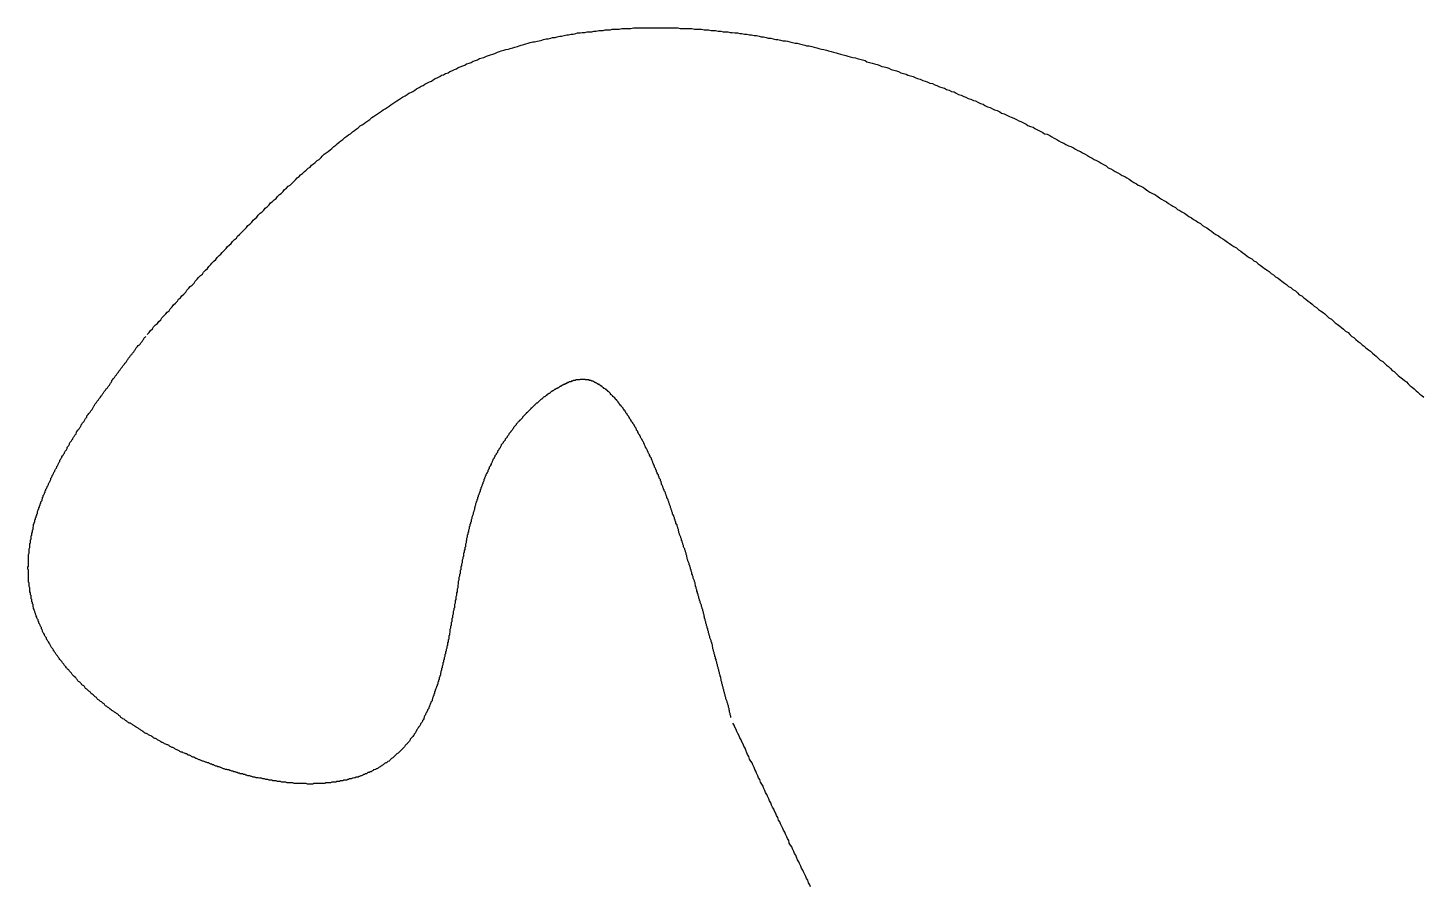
# Model space of a CAD drawing. Header units: millimetres. Extents: x 35 to 605, y 64 to 964.
# Drawn here: x 302.35 to 324.08, y 482.42 to 495.8 of the extents above; entities that cross this region are included whole.
import ezdxf

# ---------------------------------------------------------------- set-up
doc = ezdxf.new("R2010")
doc.units = ezdxf.units.MM

msp = doc.modelspace()

# ---------------------------------------------------------------- linework, layer by layer
for points in [[(304.207, 491.018, 0), (304.237, 491.048, 0), (304.257, 491.078, 0), (304.287, 491.108, 0), (304.307, 491.138, 0), (304.337, 491.168, 0), (304.367, 491.188, 0), (304.387, 491.218, 0), (304.417, 491.248, 0), (304.437, 491.278, 0), (304.467, 491.308, 0), (304.497, 491.338, 0), (304.517, 491.368, 0), (304.547, 491.388, 0), (304.567, 491.418, 0), (304.597, 491.448, 0), (304.617, 491.478, 0), (304.647, 491.508, 0), (304.677, 491.538, 0), (304.697, 491.568, 0), (304.727, 491.588, 0), (304.747, 491.618, 0), (304.777, 491.648, 0), (304.807, 491.678, 0), (304.827, 491.708, 0), (304.857, 491.738, 0), (304.877, 491.768, 0), (304.907, 491.788, 0), (304.937, 491.818, 0), (304.957, 491.848, 0), (304.987, 491.878, 0), (305.007, 491.908, 0), (305.037, 491.938, 0), (305.067, 491.958, 0), (305.087, 491.988, 0), (305.117, 492.018, 0), (305.147, 492.048, 0), (305.167, 492.078, 0), (305.197, 492.108, 0), (305.217, 492.128, 0), (305.247, 492.158, 0), (305.277, 492.188, 0), (305.297, 492.218, 0), (305.327, 492.248, 0), (305.357, 492.268, 0), (305.377, 492.298, 0), (305.407, 492.328, 0), (305.437, 492.358, 0), (305.457, 492.388, 0), (305.487, 492.408, 0), (305.517, 492.438, 0), (305.537, 492.468, 0), (305.567, 492.498, 0), (305.597, 492.518, 0), (305.617, 492.548, 0), (305.647, 492.578, 0), (305.677, 492.608, 0), (305.697, 492.628, 0), (305.727, 492.658, 0), (305.757, 492.688, 0), (305.777, 492.718, 0), (305.807, 492.738, 0), (305.837, 492.768, 0), (305.857, 492.798, 0), (305.887, 492.818, 0), (305.917, 492.848, 0), (305.937, 492.878, 0), (305.967, 492.908, 0), (305.997, 492.928, 0), (306.027, 492.958, 0), (306.047, 492.988, 0), (306.077, 493.008, 0), (306.107, 493.038, 0), (306.127, 493.068, 0), (306.157, 493.088, 0), (306.187, 493.118, 0), (306.217, 493.138, 0), (306.237, 493.168, 0), (306.267, 493.198, 0), (306.297, 493.218, 0), (306.327, 493.248, 0), (306.347, 493.278, 0), (306.377, 493.298, 0), (306.407, 493.328, 0), (306.437, 493.348, 0), (306.467, 493.378, 0), (306.487, 493.398, 0), (306.517, 493.428, 0), (306.547, 493.458, 0), (306.577, 493.478, 0), (306.597, 493.508, 0), (306.627, 493.528, 0), (306.657, 493.558, 0), (306.687, 493.578, 0), (306.717, 493.608, 0), (306.747, 493.628, 0), (306.767, 493.658, 0), (306.797, 493.678, 0), (306.827, 493.698, 0), (306.857, 493.728, 0), (306.887, 493.748, 0), (306.917, 493.778, 0), (306.937, 493.798, 0), (306.967, 493.828, 0), (306.997, 493.848, 0), (307.027, 493.868, 0), (307.057, 493.898, 0), (307.087, 493.918, 0), (307.117, 493.948, 0), (307.147, 493.968, 0), (307.167, 493.988, 0), (307.197, 494.018, 0), (307.227, 494.038, 0), (307.257, 494.058, 0), (307.287, 494.088, 0), (307.317, 494.108, 0), (307.347, 494.128, 0), (307.377, 494.148, 0), (307.407, 494.178, 0), (307.437, 494.198, 0), (307.467, 494.218, 0), (307.497, 494.238, 0), (307.527, 494.268, 0), (307.557, 494.288, 0), (307.587, 494.308, 0), (307.617, 494.328, 0), (307.647, 494.348, 0), (307.677, 494.368, 0), (307.707, 494.398, 0), (307.737, 494.418, 0), (307.767, 494.438, 0), (307.797, 494.458, 0), (307.827, 494.478, 0), (307.857, 494.498, 0), (307.887, 494.518, 0), (307.917, 494.538, 0), (307.947, 494.558, 0), (307.977, 494.578, 0), (308.007, 494.598, 0), (308.037, 494.618, 0), (308.067, 494.638, 0), (308.097, 494.658, 0), (308.127, 494.678, 0), (308.157, 494.698, 0), (308.187, 494.718, 0), (308.227, 494.738, 0), (308.257, 494.758, 0), (308.287, 494.778, 0), (308.317, 494.788, 0), (308.347, 494.808, 0), (308.377, 494.828, 0), (308.407, 494.848, 0), (308.447, 494.868, 0), (308.477, 494.888, 0), (308.507, 494.898, 0), (308.537, 494.918, 0), (308.567, 494.938, 0), (308.607, 494.958, 0), (308.637, 494.968, 0), (308.667, 494.988, 0), (308.697, 495.008, 0), (308.727, 495.018, 0), (308.767, 495.038, 0), (308.797, 495.058, 0), (308.827, 495.068, 0), (308.857, 495.088, 0), (308.897, 495.098, 0), (308.927, 495.118, 0), (308.957, 495.128, 0), (308.997, 495.148, 0), (309.027, 495.158, 0), (309.057, 495.178, 0), (309.087, 495.188, 0), (309.127, 495.208, 0), (309.157, 495.218, 0), (309.187, 495.238, 0), (309.227, 495.248, 0), (309.257, 495.258, 0), (309.287, 495.278, 0), (309.327, 495.288, 0), (309.357, 495.298, 0), (309.387, 495.318, 0), (309.427, 495.328, 0), (309.457, 495.338, 0), (309.497, 495.358, 0), (309.527, 495.368, 0), (309.557, 495.378, 0), (309.597, 495.388, 0), (309.627, 495.398, 0), (309.667, 495.418, 0), (309.697, 495.428, 0), (309.727, 495.438, 0), (309.767, 495.448, 0), (309.797, 495.458, 0), (309.837, 495.468, 0), (309.867, 495.478, 0), (309.907, 495.488, 0), (309.937, 495.498, 0), (309.977, 495.508, 0), (310.007, 495.518, 0), (310.037, 495.528, 0), (310.077, 495.538, 0), (310.107, 495.548, 0), (310.147, 495.558, 0), (310.177, 495.568, 0), (310.217, 495.578, 0), (310.247, 495.578, 0), (310.287, 495.588, 0), (310.317, 495.598, 0), (310.357, 495.608, 0), (310.387, 495.618, 0), (310.427, 495.628, 0), (310.457, 495.628, 0), (310.497, 495.638, 0), (310.527, 495.648, 0), (310.567, 495.648, 0), (310.597, 495.658, 0), (310.637, 495.668, 0), (310.667, 495.668, 0), (310.707, 495.678, 0), (310.747, 495.688, 0), (310.777, 495.688, 0), (310.817, 495.698, 0), (310.847, 495.698, 0), (310.887, 495.708, 0), (310.917, 495.718, 0), (310.957, 495.718, 0), (310.987, 495.728, 0), (311.027, 495.728, 0), (311.067, 495.738, 0), (311.097, 495.738, 0), (311.137, 495.738, 0), (311.167, 495.748, 0), (311.207, 495.748, 0), (311.247, 495.758, 0), (311.277, 495.758, 0), (311.317, 495.758, 0), (311.347, 495.768, 0), (311.387, 495.768, 0), (311.427, 495.768, 0), (311.457, 495.778, 0), (311.497, 495.778, 0), (311.527, 495.778, 0), (311.567, 495.778, 0), (311.607, 495.788, 0), (311.637, 495.788, 0), (311.677, 495.788, 0), (311.717, 495.788, 0), (311.747, 495.788, 0), (311.787, 495.798, 0), (311.817, 495.798, 0), (311.857, 495.798, 0), (311.897, 495.798, 0), (311.927, 495.798, 0), (311.967, 495.798, 0), (312.007, 495.798, 0), (312.037, 495.798, 0), (312.077, 495.798, 0), (312.117, 495.798, 0), (312.147, 495.798, 0), (312.187, 495.798, 0), (312.227, 495.798, 0), (312.257, 495.798, 0), (312.297, 495.798, 0), (312.337, 495.798, 0), (312.367, 495.798, 0), (312.407, 495.798, 0), (312.447, 495.798, 0), (312.477, 495.798, 0), (312.517, 495.788, 0), (312.557, 495.788, 0), (312.587, 495.788, 0), (312.627, 495.788, 0), (312.667, 495.788, 0), (312.697, 495.788, 0), (312.737, 495.778, 0), (312.777, 495.778, 0), (312.817, 495.778, 0), (312.847, 495.778, 0), (312.887, 495.768, 0), (312.927, 495.768, 0), (312.957, 495.768, 0), (312.997, 495.758, 0), (313.037, 495.758, 0), (313.067, 495.758, 0), (313.107, 495.748, 0), (313.147, 495.748, 0), (313.187, 495.738, 0), (313.217, 495.738, 0), (313.257, 495.738, 0), (313.297, 495.728, 0), (313.327, 495.728, 0), (313.367, 495.718, 0), (313.407, 495.718, 0), (313.447, 495.708, 0), (313.477, 495.708, 0), (313.517, 495.698, 0), (313.557, 495.698, 0), (313.597, 495.688, 0), (313.627, 495.688, 0), (313.667, 495.678, 0), (313.707, 495.678, 0), (313.747, 495.668, 0), (313.777, 495.658, 0), (313.817, 495.658, 0), (313.857, 495.648, 0), (313.887, 495.638, 0), (313.927, 495.638, 0), (313.967, 495.628, 0), (314.007, 495.618, 0), (314.037, 495.618, 0), (314.077, 495.608, 0), (314.117, 495.598, 0), (314.157, 495.598, 0), (314.187, 495.588, 0), (314.227, 495.578, 0), (314.267, 495.568, 0), (314.307, 495.558, 0), (314.337, 495.558, 0), (314.377, 495.548, 0), (314.417, 495.538, 0), (314.457, 495.528, 0), (314.487, 495.518, 0), (314.527, 495.518, 0), (314.567, 495.508, 0), (314.607, 495.498, 0), (314.647, 495.488, 0), (314.677, 495.478, 0), (314.717, 495.468, 0), (314.757, 495.458, 0), (314.797, 495.448, 0), (314.827, 495.438, 0), (314.867, 495.428, 0), (314.907, 495.418, 0), (314.947, 495.408, 0), (314.977, 495.398, 0), (315.017, 495.388, 0), (315.057, 495.378, 0), (315.097, 495.368, 0), (315.127, 495.358, 0), (315.167, 495.348, 0), (315.207, 495.338, 0), (315.247, 495.328, 0), (315.277, 495.318, 0), (315.317, 495.308, 0), (315.357, 495.298, 0), (315.397, 495.288, 0), (315.427, 495.268, 0), (315.467, 495.258, 0), (315.507, 495.248, 0), (315.547, 495.238, 0), (315.587, 495.228, 0), (315.617, 495.218, 0), (315.657, 495.198, 0), (315.697, 495.188, 0), (315.737, 495.178, 0), (315.767, 495.168, 0), (315.807, 495.148, 0), (315.847, 495.138, 0), (315.887, 495.128, 0), (315.917, 495.118, 0), (315.957, 495.098, 0), (315.997, 495.088, 0), (316.037, 495.078, 0), (316.067, 495.058, 0), (316.107, 495.048, 0), (316.147, 495.038, 0), (316.187, 495.018, 0), (316.217, 495.008, 0), (316.257, 494.998, 0), (316.297, 494.978, 0), (316.337, 494.968, 0), (316.367, 494.958, 0), (316.407, 494.938, 0), (316.447, 494.928, 0), (316.487, 494.908, 0), (316.517, 494.898, 0), (316.557, 494.878, 0), (316.597, 494.868, 0), (316.637, 494.858, 0), (316.667, 494.838, 0), (316.707, 494.828, 0), (316.747, 494.808, 0), (316.787, 494.798, 0), (316.817, 494.778, 0), (316.857, 494.758, 0), (316.897, 494.748, 0), (316.937, 494.728, 0), (316.967, 494.718, 0), (317.007, 494.698, 0), (317.047, 494.688, 0), (317.087, 494.668, 0), (317.117, 494.658, 0), (317.157, 494.638, 0), (317.197, 494.618, 0), (317.237, 494.608, 0), (317.267, 494.588, 0), (317.307, 494.568, 0), (317.347, 494.558, 0), (317.387, 494.538, 0), (317.417, 494.518, 0), (317.457, 494.508, 0), (317.497, 494.488, 0), (317.527, 494.468, 0), (317.567, 494.458, 0), (317.607, 494.438, 0), (317.647, 494.418, 0), (317.677, 494.408, 0), (317.717, 494.388, 0), (317.757, 494.368, 0), (317.797, 494.348, 0), (317.827, 494.338, 0), (317.867, 494.318, 0), (317.907, 494.298, 0), (317.937, 494.278, 0), (317.977, 494.258, 0), (318.017, 494.248, 0), (318.047, 494.228, 0), (318.087, 494.208, 0), (318.127, 494.188, 0), (318.167, 494.168, 0), (318.197, 494.148, 0), (318.237, 494.138, 0), (318.277, 494.118, 0), (318.307, 494.098, 0), (318.347, 494.078, 0), (318.387, 494.058, 0), (318.417, 494.038, 0), (318.457, 494.018, 0), (318.497, 493.998, 0), (318.527, 493.978, 0), (318.567, 493.958, 0), (318.607, 493.948, 0), (318.647, 493.928, 0), (318.677, 493.908, 0), (318.717, 493.888, 0), (318.757, 493.868, 0), (318.787, 493.848, 0), (318.827, 493.828, 0), (318.867, 493.808, 0), (318.897, 493.788, 0), (318.937, 493.768, 0), (318.967, 493.748, 0), (319.007, 493.728, 0), (319.047, 493.708, 0), (319.077, 493.688, 0), (319.117, 493.668, 0), (319.157, 493.648, 0), (319.187, 493.618, 0), (319.227, 493.598, 0), (319.267, 493.578, 0), (319.297, 493.558, 0), (319.337, 493.538, 0), (319.377, 493.518, 0), (319.407, 493.498, 0), (319.447, 493.478, 0), (319.477, 493.458, 0), (319.517, 493.438, 0), (319.557, 493.408, 0), (319.587, 493.388, 0), (319.627, 493.368, 0), (319.657, 493.348, 0), (319.697, 493.328, 0), (319.737, 493.308, 0), (319.767, 493.288, 0), (319.807, 493.258, 0), (319.837, 493.238, 0), (319.877, 493.218, 0), (319.917, 493.198, 0), (319.947, 493.178, 0), (319.987, 493.148, 0), (320.017, 493.128, 0), (320.057, 493.108, 0), (320.097, 493.088, 0), (320.127, 493.058, 0), (320.167, 493.038, 0), (320.197, 493.018, 0), (320.237, 492.998, 0), (320.267, 492.968, 0), (320.307, 492.948, 0), (320.337, 492.928, 0), (320.377, 492.908, 0), (320.417, 492.878, 0), (320.447, 492.858, 0), (320.487, 492.838, 0), (320.517, 492.808, 0), (320.557, 492.788, 0), (320.587, 492.768, 0), (320.627, 492.748, 0), (320.657, 492.718, 0), (320.697, 492.698, 0), (320.727, 492.678, 0), (320.767, 492.648, 0), (320.797, 492.628, 0), (320.837, 492.598, 0), (320.867, 492.578, 0), (320.907, 492.558, 0), (320.937, 492.528, 0), (320.977, 492.508, 0), (321.007, 492.488, 0), (321.047, 492.458, 0), (321.077, 492.438, 0), (321.117, 492.408, 0), (321.147, 492.388, 0), (321.187, 492.368, 0), (321.217, 492.338, 0), (321.257, 492.318, 0), (321.287, 492.288, 0), (321.317, 492.268, 0), (321.357, 492.238, 0), (321.387, 492.218, 0), (321.427, 492.198, 0), (321.457, 492.168, 0), (321.497, 492.148, 0), (321.527, 492.118, 0), (321.557, 492.098, 0), (321.597, 492.068, 0), (321.627, 492.048, 0), (321.667, 492.018, 0), (321.697, 491.998, 0), (321.727, 491.968, 0), (321.767, 491.948, 0), (321.797, 491.918, 0), (321.837, 491.898, 0), (321.867, 491.868, 0), (321.897, 491.848, 0), (321.937, 491.818, 0), (321.967, 491.798, 0), (321.997, 491.768, 0), (322.037, 491.748, 0), (322.067, 491.718, 0), (322.107, 491.698, 0), (322.137, 491.668, 0), (322.167, 491.638, 0), (322.207, 491.618, 0), (322.237, 491.588, 0), (322.267, 491.568, 0), (322.307, 491.538, 0), (322.337, 491.518, 0), (322.367, 491.488, 0), (322.397, 491.458, 0), (322.437, 491.438, 0), (322.467, 491.408, 0), (322.497, 491.388, 0), (322.537, 491.358, 0), (322.567, 491.338, 0), (322.597, 491.308, 0), (322.627, 491.278, 0), (322.667, 491.258, 0), (322.697, 491.228, 0), (322.727, 491.198, 0), (322.757, 491.178, 0), (322.797, 491.148, 0), (322.827, 491.128, 0), (322.857, 491.098, 0), (322.887, 491.068, 0), (322.927, 491.048, 0), (322.957, 491.018, 0), (322.987, 490.988, 0), (323.017, 490.968, 0), (323.047, 490.938, 0), (323.087, 490.908, 0), (323.117, 490.888, 0), (323.147, 490.858, 0), (323.177, 490.838, 0), (323.207, 490.808, 0), (323.247, 490.778, 0), (323.277, 490.758, 0), (323.307, 490.728, 0), (323.337, 490.698, 0), (323.367, 490.678, 0), (323.397, 490.648, 0), (323.427, 490.618, 0), (323.467, 490.598, 0), (323.497, 490.568, 0), (323.527, 490.538, 0), (323.557, 490.518, 0), (323.587, 490.488, 0), (323.617, 490.458, 0), (323.647, 490.438, 0), (323.677, 490.408, 0), (323.707, 490.378, 0), (323.737, 490.358, 0), (323.777, 490.328, 0), (323.807, 490.298, 0), (323.837, 490.278, 0), (323.867, 490.248, 0), (323.897, 490.218, 0), (323.927, 490.198, 0), (323.957, 490.168, 0), (323.987, 490.138, 0), (324.017, 490.118, 0), (324.047, 490.088, 0), (324.077, 490.068, 0), (324.107, 490.038, 0)], [(313.307, 485.048, 0), (313.307, 485.068, 0), (313.297, 485.088, 0), (313.297, 485.108, 0), (313.287, 485.128, 0), (313.287, 485.148, 0), (313.277, 485.168, 0), (313.277, 485.188, 0), (313.267, 485.208, 0), (313.267, 485.228, 0), (313.257, 485.248, 0), (313.257, 485.258, 0), (313.247, 485.278, 0), (313.247, 485.298, 0), (313.237, 485.318, 0), (313.227, 485.338, 0), (313.227, 485.358, 0), (313.217, 485.378, 0), (313.217, 485.398, 0), (313.207, 485.418, 0), (313.207, 485.438, 0), (313.197, 485.458, 0), (313.197, 485.478, 0), (313.187, 485.498, 0), (313.187, 485.518, 0), (313.177, 485.538, 0), (313.177, 485.558, 0), (313.167, 485.578, 0), (313.167, 485.598, 0), (313.157, 485.618, 0), (313.157, 485.638, 0), (313.147, 485.658, 0), (313.147, 485.678, 0), (313.137, 485.688, 0), (313.137, 485.708, 0), (313.127, 485.728, 0), (313.127, 485.748, 0), (313.117, 485.768, 0), (313.117, 485.788, 0), (313.107, 485.808, 0), (313.107, 485.828, 0), (313.097, 485.848, 0), (313.097, 485.868, 0), (313.087, 485.888, 0), (313.087, 485.908, 0), (313.077, 485.928, 0), (313.077, 485.948, 0), (313.067, 485.968, 0), (313.067, 485.988, 0), (313.057, 485.998, 0), (313.057, 486.018, 0), (313.047, 486.038, 0), (313.047, 486.058, 0), (313.037, 486.078, 0), (313.037, 486.098, 0), (313.027, 486.118, 0), (313.027, 486.138, 0), (313.017, 486.158, 0), (313.017, 486.178, 0), (313.007, 486.198, 0), (313.007, 486.218, 0), (312.997, 486.228, 0), (312.997, 486.248, 0), (312.987, 486.268, 0), (312.977, 486.288, 0), (312.977, 486.308, 0), (312.967, 486.328, 0), (312.967, 486.348, 0), (312.957, 486.368, 0), (312.957, 486.388, 0), (312.947, 486.408, 0), (312.947, 486.428, 0), (312.937, 486.438, 0), (312.937, 486.458, 0), (312.927, 486.478, 0), (312.927, 486.498, 0), (312.917, 486.518, 0), (312.917, 486.538, 0), (312.907, 486.558, 0), (312.907, 486.578, 0), (312.897, 486.588, 0), (312.897, 486.608, 0), (312.887, 486.628, 0), (312.887, 486.648, 0), (312.877, 486.668, 0), (312.877, 486.688, 0), (312.867, 486.708, 0), (312.867, 486.728, 0), (312.857, 486.738, 0), (312.857, 486.758, 0), (312.847, 486.778, 0), (312.847, 486.798, 0), (312.837, 486.818, 0), (312.827, 486.838, 0), (312.827, 486.858, 0), (312.817, 486.868, 0), (312.817, 486.888, 0), (312.807, 486.908, 0), (312.807, 486.928, 0), (312.797, 486.948, 0), (312.797, 486.968, 0), (312.787, 486.978, 0), (312.787, 486.998, 0), (312.777, 487.018, 0), (312.777, 487.038, 0), (312.767, 487.058, 0), (312.767, 487.078, 0), (312.757, 487.088, 0), (312.757, 487.108, 0), (312.747, 487.128, 0), (312.747, 487.148, 0), (312.737, 487.168, 0), (312.737, 487.178, 0), (312.727, 487.198, 0), (312.717, 487.218, 0), (312.717, 487.238, 0), (312.707, 487.258, 0), (312.707, 487.268, 0), (312.697, 487.288, 0), (312.697, 487.308, 0), (312.687, 487.328, 0), (312.687, 487.348, 0), (312.677, 487.358, 0), (312.677, 487.378, 0), (312.667, 487.398, 0), (312.667, 487.418, 0), (312.657, 487.428, 0), (312.657, 487.448, 0), (312.647, 487.468, 0), (312.637, 487.488, 0), (312.637, 487.498, 0), (312.627, 487.518, 0), (312.627, 487.538, 0), (312.617, 487.558, 0), (312.617, 487.568, 0), (312.607, 487.588, 0), (312.607, 487.608, 0), (312.597, 487.628, 0), (312.597, 487.638, 0), (312.587, 487.658, 0), (312.587, 487.678, 0), (312.577, 487.688, 0), (312.567, 487.708, 0), (312.567, 487.728, 0), (312.557, 487.748, 0), (312.557, 487.758, 0), (312.547, 487.778, 0), (312.547, 487.798, 0), (312.537, 487.808, 0), (312.537, 487.828, 0), (312.527, 487.848, 0), (312.527, 487.858, 0), (312.517, 487.878, 0), (312.507, 487.898, 0), (312.507, 487.908, 0), (312.497, 487.928, 0), (312.497, 487.948, 0), (312.487, 487.958, 0), (312.487, 487.978, 0), (312.477, 487.998, 0), (312.477, 488.008, 0), (312.467, 488.028, 0), (312.467, 488.048, 0), (312.457, 488.058, 0), (312.447, 488.078, 0), (312.447, 488.098, 0), (312.437, 488.108, 0), (312.437, 488.128, 0), (312.427, 488.138, 0), (312.427, 488.158, 0), (312.417, 488.178, 0), (312.417, 488.188, 0), (312.407, 488.208, 0), (312.397, 488.218, 0), (312.397, 488.238, 0), (312.387, 488.258, 0), (312.387, 488.268, 0), (312.377, 488.288, 0), (312.377, 488.298, 0), (312.367, 488.318, 0), (312.367, 488.338, 0), (312.357, 488.348, 0), (312.347, 488.368, 0), (312.347, 488.378, 0), (312.337, 488.398, 0), (312.337, 488.408, 0), (312.327, 488.428, 0), (312.327, 488.438, 0), (312.317, 488.458, 0), (312.307, 488.468, 0), (312.307, 488.488, 0), (312.297, 488.508, 0), (312.297, 488.518, 0), (312.287, 488.538, 0), (312.287, 488.548, 0), (312.277, 488.568, 0), (312.267, 488.578, 0), (312.267, 488.598, 0), (312.257, 488.608, 0), (312.257, 488.618, 0), (312.247, 488.638, 0), (312.247, 488.648, 0), (312.237, 488.668, 0), (312.227, 488.678, 0), (312.227, 488.698, 0), (312.217, 488.708, 0), (312.217, 488.728, 0), (312.207, 488.738, 0), (312.207, 488.758, 0), (312.197, 488.768, 0), (312.187, 488.778, 0), (312.187, 488.798, 0), (312.177, 488.808, 0), (312.177, 488.828, 0), (312.167, 488.838, 0), (312.157, 488.858, 0), (312.157, 488.868, 0), (312.147, 488.878, 0), (312.147, 488.898, 0), (312.137, 488.908, 0), (312.137, 488.918, 0), (312.127, 488.938, 0), (312.117, 488.948, 0), (312.117, 488.968, 0), (312.107, 488.978, 0), (312.107, 488.988, 0), (312.097, 489.008, 0), (312.087, 489.018, 0), (312.087, 489.028, 0), (312.077, 489.048, 0), (312.077, 489.058, 0), (312.067, 489.068, 0), (312.067, 489.088, 0), (312.057, 489.098, 0), (312.047, 489.108, 0), (312.047, 489.118, 0), (312.037, 489.138, 0), (312.037, 489.148, 0), (312.027, 489.158, 0), (312.017, 489.178, 0), (312.017, 489.188, 0), (312.007, 489.198, 0), (312.007, 489.208, 0), (311.997, 489.228, 0), (311.987, 489.238, 0), (311.987, 489.248, 0), (311.977, 489.258, 0), (311.977, 489.268, 0), (311.967, 489.288, 0), (311.957, 489.298, 0), (311.957, 489.308, 0), (311.947, 489.318, 0), (311.947, 489.328, 0), (311.937, 489.348, 0), (311.927, 489.358, 0), (311.927, 489.368, 0), (311.917, 489.378, 0), (311.917, 489.388, 0), (311.907, 489.398, 0), (311.897, 489.418, 0), (311.897, 489.428, 0), (311.887, 489.438, 0), (311.887, 489.448, 0), (311.877, 489.458, 0), (311.867, 489.468, 0), (311.867, 489.478, 0), (311.857, 489.488, 0), (311.857, 489.508, 0), (311.847, 489.518, 0), (311.837, 489.528, 0), (311.837, 489.538, 0), (311.827, 489.548, 0), (311.827, 489.558, 0), (311.817, 489.568, 0), (311.807, 489.578, 0), (311.807, 489.588, 0), (311.797, 489.598, 0), (311.797, 489.608, 0), (311.787, 489.618, 0), (311.777, 489.628, 0), (311.777, 489.638, 0), (311.767, 489.648, 0), (311.757, 489.658, 0), (311.757, 489.668, 0), (311.747, 489.678, 0), (311.747, 489.688, 0), (311.737, 489.698, 0), (311.727, 489.708, 0), (311.727, 489.718, 0), (311.717, 489.728, 0), (311.717, 489.738, 0), (311.707, 489.748, 0), (311.697, 489.758, 0), (311.697, 489.768, 0), (311.687, 489.768, 0), (311.687, 489.778, 0), (311.677, 489.788, 0), (311.667, 489.798, 0), (311.667, 489.808, 0), (311.657, 489.818, 0), (311.657, 489.828, 0), (311.647, 489.838, 0), (311.637, 489.838, 0), (311.637, 489.848, 0), (311.627, 489.858, 0), (311.627, 489.868, 0), (311.617, 489.878, 0), (311.607, 489.888, 0), (311.607, 489.888, 0), (311.597, 489.898, 0), (311.597, 489.908, 0), (311.587, 489.918, 0), (311.577, 489.918, 0), (311.577, 489.928, 0), (311.567, 489.938, 0), (311.567, 489.948, 0), (311.557, 489.948, 0), (311.547, 489.958, 0), (311.547, 489.968, 0), (311.537, 489.978, 0), (311.537, 489.978, 0), (311.527, 489.988, 0), (311.527, 489.998, 0), (311.517, 489.998, 0), (311.507, 490.008, 0), (311.507, 490.018, 0), (311.497, 490.018, 0), (311.497, 490.028, 0), (311.487, 490.038, 0), (311.477, 490.038, 0), (311.477, 490.048, 0), (311.467, 490.048, 0), (311.467, 490.058, 0), (311.457, 490.068, 0), (311.457, 490.068, 0), (311.447, 490.078, 0), (311.437, 490.078, 0), (311.437, 490.088, 0), (311.427, 490.088, 0), (311.427, 490.098, 0), (311.417, 490.108, 0), (311.417, 490.108, 0), (311.407, 490.118, 0), (311.407, 490.118, 0), (311.397, 490.128, 0), (311.387, 490.128, 0), (311.387, 490.138, 0), (311.377, 490.138, 0), (311.377, 490.148, 0), (311.367, 490.148, 0), (311.367, 490.158, 0), (311.357, 490.158, 0), (311.357, 490.158, 0), (311.347, 490.168, 0), (311.347, 490.168, 0), (311.337, 490.178, 0), (311.327, 490.178, 0), (311.327, 490.188, 0), (311.317, 490.188, 0), (311.317, 490.188, 0), (311.307, 490.198, 0), (311.307, 490.198, 0), (311.297, 490.208, 0), (311.297, 490.208, 0), (311.287, 490.208, 0), (311.287, 490.218, 0), (311.277, 490.218, 0), (311.277, 490.218, 0), (311.267, 490.228, 0), (311.267, 490.228, 0), (311.257, 490.228, 0), (311.257, 490.238, 0), (311.247, 490.238, 0), (311.247, 490.238, 0), (311.237, 490.238, 0), (311.237, 490.248, 0), (311.227, 490.248, 0), (311.227, 490.248, 0), (311.217, 490.258, 0), (311.217, 490.258, 0), (311.217, 490.258, 0), (311.207, 490.258, 0), (311.207, 490.258, 0), (311.197, 490.268, 0), (311.197, 490.268, 0), (311.187, 490.268, 0), (311.187, 490.268, 0), (311.177, 490.278, 0), (311.177, 490.278, 0), (311.167, 490.278, 0), (311.167, 490.278, 0), (311.167, 490.278, 0), (311.157, 490.288, 0), (311.157, 490.288, 0), (311.147, 490.288, 0), (311.147, 490.288, 0), (311.137, 490.288, 0), (311.137, 490.288, 0), (311.137, 490.288, 0), (311.127, 490.298, 0), (311.127, 490.298, 0), (311.117, 490.298, 0), (311.117, 490.298, 0), (311.107, 490.298, 0), (311.107, 490.298, 0), (311.107, 490.298, 0), (311.097, 490.298, 0), (311.097, 490.308, 0), (311.087, 490.308, 0), (311.087, 490.308, 0), (311.087, 490.308, 0), (311.077, 490.308, 0), (311.077, 490.308, 0), (311.067, 490.308, 0), (311.067, 490.308, 0), (311.057, 490.308, 0), (311.057, 490.308, 0), (311.057, 490.308, 0), (311.047, 490.308, 0), (311.047, 490.308, 0), (311.037, 490.308, 0), (311.037, 490.308, 0), (311.037, 490.318, 0), (311.027, 490.318, 0), (311.027, 490.318, 0), (311.017, 490.318, 0), (311.017, 490.318, 0), (311.007, 490.318, 0), (311.007, 490.318, 0), (311.007, 490.318, 0), (310.997, 490.318, 0), (310.997, 490.318, 0), (310.987, 490.318, 0), (310.987, 490.318, 0), (310.977, 490.318, 0), (310.977, 490.318, 0), (310.967, 490.318, 0), (310.967, 490.318, 0), (310.957, 490.318, 0), (310.957, 490.318, 0), (310.957, 490.318, 0), (310.947, 490.308, 0), (310.947, 490.308, 0), (310.937, 490.308, 0), (310.937, 490.308, 0), (310.927, 490.308, 0), (310.927, 490.308, 0), (310.917, 490.308, 0), (310.917, 490.308, 0), (310.907, 490.308, 0), (310.907, 490.308, 0), (310.897, 490.308, 0), (310.887, 490.308, 0), (310.887, 490.308, 0), (310.877, 490.298, 0), (310.877, 490.298, 0), (310.867, 490.298, 0), (310.867, 490.298, 0), (310.857, 490.298, 0), (310.857, 490.298, 0), (310.847, 490.298, 0), (310.837, 490.288, 0), (310.837, 490.288, 0), (310.827, 490.288, 0), (310.827, 490.288, 0), (310.817, 490.288, 0), (310.817, 490.278, 0), (310.807, 490.278, 0), (310.797, 490.278, 0), (310.797, 490.278, 0), (310.787, 490.278, 0), (310.777, 490.268, 0), (310.777, 490.268, 0), (310.767, 490.268, 0), (310.757, 490.268, 0), (310.757, 490.258, 0), (310.747, 490.258, 0), (310.737, 490.258, 0), (310.737, 490.248, 0), (310.727, 490.248, 0), (310.717, 490.248, 0), (310.717, 490.238, 0), (310.707, 490.238, 0), (310.697, 490.238, 0), (310.687, 490.228, 0), (310.687, 490.228, 0), (310.677, 490.228, 0), (310.667, 490.218, 0), (310.657, 490.218, 0), (310.657, 490.208, 0), (310.647, 490.208, 0), (310.637, 490.208, 0), (310.627, 490.198, 0), (310.627, 490.198, 0), (310.617, 490.188, 0), (310.607, 490.188, 0), (310.597, 490.178, 0), (310.587, 490.178, 0), (310.587, 490.168, 0), (310.577, 490.168, 0), (310.567, 490.158, 0), (310.557, 490.158, 0), (310.547, 490.148, 0), (310.547, 490.148, 0), (310.537, 490.138, 0), (310.527, 490.138, 0), (310.517, 490.128, 0), (310.507, 490.128, 0), (310.497, 490.118, 0), (310.497, 490.118, 0), (310.487, 490.108, 0), (310.477, 490.098, 0), (310.467, 490.098, 0), (310.457, 490.088, 0), (310.447, 490.088, 0), (310.437, 490.078, 0), (310.437, 490.068, 0), (310.427, 490.068, 0), (310.417, 490.058, 0), (310.407, 490.048, 0), (310.397, 490.048, 0), (310.387, 490.038, 0), (310.377, 490.028, 0), (310.377, 490.028, 0), (310.367, 490.018, 0), (310.357, 490.008, 0), (310.347, 490.008, 0), (310.337, 489.998, 0), (310.327, 489.988, 0), (310.317, 489.978, 0), (310.317, 489.978, 0), (310.307, 489.968, 0), (310.297, 489.958, 0), (310.287, 489.948, 0), (310.277, 489.948, 0), (310.267, 489.938, 0), (310.257, 489.928, 0), (310.247, 489.918, 0), (310.247, 489.908, 0), (310.237, 489.908, 0), (310.227, 489.898, 0), (310.217, 489.888, 0), (310.207, 489.878, 0), (310.197, 489.868, 0), (310.187, 489.868, 0), (310.187, 489.858, 0), (310.177, 489.848, 0), (310.167, 489.838, 0), (310.157, 489.828, 0), (310.147, 489.818, 0), (310.137, 489.808, 0), (310.127, 489.798, 0), (310.117, 489.798, 0), (310.117, 489.788, 0), (310.107, 489.778, 0), (310.097, 489.768, 0), (310.087, 489.758, 0), (310.077, 489.748, 0), (310.067, 489.738, 0), (310.057, 489.728, 0), (310.057, 489.718, 0), (310.047, 489.708, 0), (310.037, 489.698, 0), (310.027, 489.688, 0), (310.017, 489.678, 0), (310.007, 489.678, 0), (310.007, 489.668, 0), (309.997, 489.658, 0), (309.987, 489.648, 0), (309.977, 489.638, 0), (309.967, 489.628, 0), (309.957, 489.618, 0), (309.957, 489.608, 0), (309.947, 489.598, 0), (309.937, 489.588, 0), (309.927, 489.578, 0), (309.917, 489.568, 0), (309.917, 489.558, 0), (309.907, 489.548, 0), (309.897, 489.528, 0), (309.887, 489.518, 0), (309.877, 489.508, 0), (309.877, 489.498, 0), (309.867, 489.488, 0), (309.857, 489.478, 0), (309.847, 489.468, 0), (309.847, 489.458, 0), (309.837, 489.448, 0), (309.827, 489.438, 0), (309.817, 489.428, 0), (309.817, 489.418, 0), (309.807, 489.408, 0), (309.797, 489.398, 0), (309.787, 489.388, 0), (309.787, 489.368, 0), (309.777, 489.358, 0), (309.767, 489.348, 0), (309.757, 489.338, 0), (309.757, 489.328, 0), (309.747, 489.318, 0), (309.737, 489.308, 0), (309.727, 489.298, 0), (309.727, 489.288, 0), (309.717, 489.268, 0), (309.707, 489.258, 0), (309.707, 489.248, 0), (309.697, 489.238, 0), (309.687, 489.228, 0), (309.687, 489.218, 0), (309.677, 489.208, 0), (309.667, 489.198, 0), (309.667, 489.178, 0), (309.657, 489.168, 0), (309.647, 489.158, 0), (309.647, 489.148, 0), (309.637, 489.138, 0), (309.627, 489.128, 0), (309.627, 489.108, 0), (309.617, 489.098, 0), (309.617, 489.088, 0), (309.607, 489.078, 0), (309.597, 489.068, 0), (309.597, 489.058, 0), (309.587, 489.038, 0), (309.587, 489.028, 0), (309.577, 489.018, 0), (309.567, 489.008, 0), (309.567, 488.998, 0), (309.557, 488.978, 0), (309.557, 488.968, 0), (309.547, 488.958, 0), (309.537, 488.948, 0), (309.537, 488.928, 0), (309.527, 488.918, 0), (309.527, 488.908, 0), (309.517, 488.898, 0), (309.517, 488.878, 0), (309.507, 488.868, 0), (309.507, 488.858, 0), (309.497, 488.848, 0), (309.487, 488.828, 0), (309.487, 488.818, 0), (309.477, 488.808, 0), (309.477, 488.798, 0), (309.467, 488.778, 0), (309.467, 488.768, 0), (309.457, 488.758, 0), (309.457, 488.738, 0), (309.447, 488.728, 0), (309.447, 488.718, 0), (309.437, 488.708, 0), (309.437, 488.688, 0), (309.427, 488.678, 0), (309.427, 488.668, 0), (309.417, 488.648, 0), (309.417, 488.638, 0), (309.407, 488.628, 0), (309.407, 488.608, 0), (309.397, 488.598, 0), (309.397, 488.588, 0), (309.397, 488.568, 0), (309.387, 488.558, 0), (309.387, 488.548, 0), (309.377, 488.528, 0), (309.377, 488.518, 0), (309.367, 488.508, 0), (309.367, 488.488, 0), (309.357, 488.478, 0), (309.357, 488.468, 0), (309.357, 488.448, 0), (309.347, 488.438, 0), (309.347, 488.418, 0), (309.337, 488.408, 0), (309.337, 488.398, 0), (309.327, 488.378, 0), (309.327, 488.368, 0), (309.327, 488.358, 0), (309.317, 488.338, 0), (309.317, 488.328, 0), (309.307, 488.308, 0), (309.307, 488.298, 0), (309.307, 488.288, 0), (309.297, 488.268, 0), (309.297, 488.258, 0), (309.287, 488.238, 0), (309.287, 488.228, 0), (309.287, 488.218, 0), (309.277, 488.198, 0), (309.277, 488.188, 0), (309.267, 488.168, 0), (309.267, 488.158, 0), (309.267, 488.148, 0), (309.257, 488.128, 0), (309.257, 488.118, 0), (309.257, 488.098, 0), (309.247, 488.088, 0), (309.247, 488.068, 0), (309.237, 488.058, 0), (309.237, 488.048, 0), (309.237, 488.028, 0), (309.227, 488.018, 0), (309.227, 487.998, 0), (309.227, 487.988, 0), (309.217, 487.968, 0), (309.217, 487.958, 0), (309.217, 487.938, 0), (309.207, 487.928, 0), (309.207, 487.918, 0), (309.207, 487.898, 0), (309.197, 487.888, 0), (309.197, 487.868, 0), (309.197, 487.858, 0), (309.187, 487.838, 0), (309.187, 487.828, 0), (309.187, 487.808, 0), (309.177, 487.798, 0), (309.177, 487.778, 0), (309.177, 487.768, 0), (309.167, 487.748, 0), (309.167, 487.738, 0), (309.167, 487.718, 0), (309.167, 487.708, 0), (309.157, 487.698, 0), (309.157, 487.678, 0), (309.157, 487.668, 0), (309.147, 487.648, 0), (309.147, 487.638, 0), (309.147, 487.618, 0), (309.137, 487.608, 0), (309.137, 487.588, 0), (309.137, 487.578, 0), (309.137, 487.558, 0), (309.127, 487.548, 0), (309.127, 487.528, 0), (309.127, 487.518, 0), (309.117, 487.498, 0), (309.117, 487.488, 0), (309.117, 487.468, 0), (309.117, 487.458, 0), (309.107, 487.438, 0), (309.107, 487.428, 0), (309.107, 487.408, 0), (309.097, 487.398, 0), (309.097, 487.378, 0), (309.097, 487.368, 0), (309.097, 487.348, 0), (309.087, 487.338, 0), (309.087, 487.318, 0), (309.087, 487.308, 0), (309.087, 487.288, 0), (309.077, 487.278, 0), (309.077, 487.258, 0), (309.077, 487.248, 0), (309.067, 487.228, 0), (309.067, 487.218, 0), (309.067, 487.198, 0), (309.067, 487.188, 0), (309.057, 487.168, 0), (309.057, 487.158, 0), (309.057, 487.138, 0), (309.057, 487.128, 0), (309.047, 487.108, 0), (309.047, 487.098, 0), (309.047, 487.078, 0), (309.047, 487.068, 0), (309.037, 487.048, 0), (309.037, 487.038, 0), (309.037, 487.018, 0), (309.037, 487.008, 0), (309.027, 486.988, 0), (309.027, 486.978, 0), (309.027, 486.958, 0), (309.027, 486.948, 0), (309.017, 486.928, 0), (309.017, 486.918, 0), (309.017, 486.898, 0), (309.017, 486.888, 0), (309.007, 486.868, 0), (309.007, 486.858, 0), (309.007, 486.838, 0), (309.007, 486.828, 0), (308.997, 486.808, 0), (308.997, 486.798, 0), (308.997, 486.778, 0), (308.997, 486.758, 0), (308.987, 486.748, 0), (308.987, 486.728, 0), (308.987, 486.718, 0), (308.977, 486.698, 0), (308.977, 486.688, 0), (308.977, 486.668, 0), (308.977, 486.658, 0), (308.967, 486.638, 0), (308.967, 486.628, 0), (308.967, 486.618, 0), (308.967, 486.598, 0), (308.957, 486.588, 0), (308.957, 486.568, 0), (308.957, 486.558, 0), (308.957, 486.538, 0), (308.947, 486.528, 0), (308.947, 486.508, 0), (308.947, 486.498, 0), (308.947, 486.478, 0), (308.937, 486.468, 0), (308.937, 486.448, 0), (308.937, 486.438, 0), (308.927, 486.418, 0), (308.927, 486.408, 0), (308.927, 486.388, 0), (308.927, 486.378, 0), (308.917, 486.358, 0), (308.917, 486.348, 0), (308.917, 486.328, 0), (308.907, 486.318, 0), (308.907, 486.298, 0), (308.907, 486.288, 0), (308.907, 486.268, 0), (308.897, 486.258, 0), (308.897, 486.238, 0), (308.897, 486.228, 0), (308.887, 486.208, 0), (308.887, 486.198, 0), (308.887, 486.188, 0), (308.887, 486.168, 0), (308.877, 486.158, 0), (308.877, 486.138, 0), (308.877, 486.128, 0), (308.867, 486.108, 0), (308.867, 486.098, 0), (308.867, 486.078, 0), (308.857, 486.068, 0), (308.857, 486.048, 0), (308.857, 486.038, 0), (308.847, 486.028, 0), (308.847, 486.008, 0), (308.847, 485.998, 0), (308.837, 485.978, 0), (308.837, 485.968, 0), (308.837, 485.948, 0), (308.827, 485.938, 0), (308.827, 485.918, 0), (308.827, 485.908, 0), (308.817, 485.898, 0), (308.817, 485.878, 0), (308.817, 485.868, 0), (308.807, 485.848, 0), (308.807, 485.838, 0), (308.807, 485.818, 0), (308.797, 485.808, 0), (308.797, 485.798, 0), (308.797, 485.778, 0), (308.787, 485.768, 0), (308.787, 485.748, 0), (308.777, 485.738, 0), (308.777, 485.728, 0), (308.777, 485.708, 0), (308.767, 485.698, 0), (308.767, 485.678, 0), (308.757, 485.668, 0), (308.757, 485.658, 0), (308.757, 485.638, 0), (308.747, 485.628, 0), (308.747, 485.608, 0), (308.737, 485.598, 0), (308.737, 485.588, 0), (308.737, 485.568, 0), (308.727, 485.558, 0), (308.727, 485.538, 0), (308.717, 485.528, 0), (308.717, 485.518, 0), (308.707, 485.498, 0), (308.707, 485.488, 0), (308.697, 485.478, 0), (308.697, 485.458, 0), (308.687, 485.448, 0), (308.687, 485.428, 0), (308.687, 485.418, 0), (308.677, 485.408, 0), (308.677, 485.388, 0), (308.667, 485.378, 0), (308.667, 485.368, 0), (308.657, 485.348, 0), (308.657, 485.338, 0), (308.647, 485.328, 0), (308.647, 485.308, 0), (308.637, 485.298, 0), (308.627, 485.288, 0), (308.627, 485.268, 0), (308.617, 485.258, 0), (308.617, 485.248, 0), (308.607, 485.228, 0), (308.607, 485.218, 0), (308.597, 485.208, 0), (308.597, 485.188, 0), (308.587, 485.178, 0), (308.577, 485.168, 0), (308.577, 485.148, 0), (308.567, 485.138, 0), (308.567, 485.128, 0), (308.557, 485.118, 0), (308.547, 485.098, 0), (308.547, 485.088, 0), (308.537, 485.078, 0), (308.527, 485.058, 0), (308.527, 485.048, 0), (308.517, 485.038, 0), (308.517, 485.028, 0), (308.507, 485.008, 0), (308.497, 484.998, 0), (308.497, 484.988, 0), (308.487, 484.968, 0), (308.477, 484.958, 0), (308.467, 484.948, 0), (308.467, 484.938, 0), (308.457, 484.918, 0), (308.447, 484.908, 0), (308.437, 484.898, 0), (308.437, 484.888, 0), (308.427, 484.878, 0), (308.417, 484.858, 0), (308.407, 484.848, 0), (308.407, 484.838, 0), (308.397, 484.828, 0), (308.387, 484.808, 0), (308.377, 484.798, 0), (308.367, 484.788, 0), (308.367, 484.778, 0), (308.357, 484.768, 0), (308.347, 484.748, 0), (308.337, 484.738, 0), (308.327, 484.728, 0), (308.317, 484.718, 0), (308.307, 484.708, 0), (308.307, 484.698, 0), (308.297, 484.678, 0), (308.287, 484.668, 0), (308.277, 484.658, 0), (308.267, 484.648, 0), (308.257, 484.638, 0), (308.247, 484.628, 0), (308.237, 484.618, 0), (308.227, 484.608, 0), (308.217, 484.588, 0), (308.207, 484.578, 0), (308.197, 484.568, 0), (308.187, 484.558, 0), (308.177, 484.548, 0), (308.167, 484.538, 0), (308.157, 484.528, 0), (308.147, 484.518, 0), (308.137, 484.508, 0), (308.127, 484.498, 0), (308.117, 484.488, 0), (308.097, 484.478, 0), (308.087, 484.468, 0), (308.077, 484.458, 0), (308.067, 484.448, 0), (308.057, 484.438, 0), (308.047, 484.428, 0), (308.037, 484.418, 0), (308.017, 484.408, 0), (308.007, 484.398, 0), (307.997, 484.388, 0), (307.987, 484.378, 0), (307.977, 484.368, 0), (307.957, 484.358, 0), (307.947, 484.348, 0), (307.937, 484.338, 0), (307.927, 484.338, 0), (307.907, 484.328, 0), (307.897, 484.318, 0), (307.887, 484.308, 0), (307.867, 484.298, 0), (307.857, 484.288, 0), (307.847, 484.288, 0), (307.837, 484.278, 0), (307.817, 484.268, 0), (307.807, 484.258, 0), (307.787, 484.248, 0), (307.777, 484.248, 0), (307.767, 484.238, 0), (307.747, 484.228, 0), (307.737, 484.228, 0), (307.727, 484.218, 0), (307.707, 484.208, 0), (307.697, 484.198, 0), (307.677, 484.198, 0), (307.667, 484.188, 0), (307.647, 484.188, 0), (307.637, 484.178, 0), (307.627, 484.168, 0), (307.607, 484.168, 0), (307.597, 484.158, 0), (307.577, 484.158, 0), (307.567, 484.148, 0), (307.547, 484.138, 0), (307.537, 484.138, 0), (307.517, 484.128, 0), (307.507, 484.128, 0), (307.497, 484.118, 0), (307.477, 484.118, 0), (307.467, 484.118, 0), (307.447, 484.108, 0), (307.437, 484.108, 0), (307.417, 484.098, 0), (307.407, 484.098, 0), (307.387, 484.088, 0), (307.377, 484.088, 0), (307.357, 484.088, 0), (307.347, 484.078, 0), (307.327, 484.078, 0), (307.317, 484.068, 0), (307.297, 484.068, 0), (307.287, 484.068, 0), (307.267, 484.068, 0), (307.257, 484.058, 0), (307.237, 484.058, 0), (307.217, 484.058, 0), (307.207, 484.048, 0), (307.187, 484.048, 0), (307.177, 484.048, 0), (307.157, 484.048, 0), (307.147, 484.038, 0), (307.127, 484.038, 0), (307.117, 484.038, 0), (307.097, 484.038, 0), (307.087, 484.038, 0), (307.067, 484.028, 0), (307.057, 484.028, 0), (307.037, 484.028, 0), (307.017, 484.028, 0), (307.007, 484.028, 0), (306.987, 484.028, 0), (306.977, 484.018, 0), (306.957, 484.018, 0), (306.947, 484.018, 0), (306.927, 484.018, 0), (306.907, 484.018, 0), (306.897, 484.018, 0), (306.877, 484.018, 0), (306.867, 484.018, 0), (306.847, 484.018, 0), (306.837, 484.018, 0), (306.817, 484.018, 0), (306.797, 484.018, 0), (306.787, 484.008, 0), (306.767, 484.008, 0), (306.757, 484.008, 0), (306.737, 484.008, 0), (306.717, 484.008, 0), (306.707, 484.008, 0), (306.687, 484.018, 0), (306.677, 484.018, 0), (306.657, 484.018, 0), (306.637, 484.018, 0), (306.627, 484.018, 0), (306.607, 484.018, 0), (306.597, 484.018, 0), (306.577, 484.018, 0), (306.557, 484.018, 0), (306.547, 484.018, 0), (306.527, 484.018, 0), (306.517, 484.018, 0), (306.497, 484.018, 0), (306.477, 484.028, 0), (306.467, 484.028, 0), (306.447, 484.028, 0), (306.437, 484.028, 0), (306.417, 484.028, 0), (306.397, 484.028, 0), (306.387, 484.028, 0), (306.367, 484.038, 0), (306.347, 484.038, 0), (306.337, 484.038, 0), (306.317, 484.038, 0), (306.307, 484.038, 0), (306.287, 484.048, 0), (306.267, 484.048, 0), (306.257, 484.048, 0), (306.237, 484.048, 0), (306.217, 484.058, 0), (306.207, 484.058, 0), (306.187, 484.058, 0), (306.167, 484.058, 0), (306.157, 484.068, 0), (306.137, 484.068, 0), (306.127, 484.068, 0), (306.107, 484.068, 0), (306.087, 484.078, 0), (306.077, 484.078, 0), (306.057, 484.078, 0), (306.037, 484.088, 0), (306.027, 484.088, 0), (306.007, 484.088, 0), (305.987, 484.098, 0), (305.977, 484.098, 0), (305.957, 484.098, 0), (305.937, 484.108, 0), (305.927, 484.108, 0), (305.907, 484.108, 0), (305.887, 484.118, 0), (305.877, 484.118, 0), (305.857, 484.118, 0), (305.837, 484.128, 0), (305.827, 484.128, 0), (305.807, 484.138, 0), (305.797, 484.138, 0), (305.777, 484.138, 0), (305.757, 484.148, 0), (305.747, 484.148, 0), (305.727, 484.158, 0), (305.707, 484.158, 0), (305.697, 484.168, 0), (305.677, 484.168, 0), (305.657, 484.168, 0), (305.647, 484.178, 0), (305.627, 484.178, 0), (305.607, 484.188, 0), (305.597, 484.188, 0), (305.577, 484.198, 0), (305.557, 484.198, 0), (305.547, 484.208, 0), (305.527, 484.208, 0), (305.507, 484.218, 0), (305.497, 484.218, 0), (305.477, 484.228, 0), (305.457, 484.228, 0), (305.447, 484.238, 0), (305.427, 484.238, 0), (305.407, 484.248, 0), (305.397, 484.248, 0), (305.377, 484.258, 0), (305.357, 484.268, 0), (305.347, 484.268, 0), (305.327, 484.278, 0), (305.307, 484.278, 0), (305.297, 484.288, 0), (305.277, 484.288, 0), (305.257, 484.298, 0), (305.247, 484.308, 0), (305.227, 484.308, 0), (305.217, 484.318, 0), (305.197, 484.318, 0), (305.177, 484.328, 0), (305.167, 484.338, 0), (305.147, 484.338, 0), (305.127, 484.348, 0), (305.117, 484.348, 0), (305.097, 484.358, 0), (305.077, 484.368, 0), (305.067, 484.368, 0), (305.047, 484.378, 0), (305.027, 484.388, 0), (305.017, 484.388, 0), (304.997, 484.398, 0), (304.977, 484.408, 0), (304.967, 484.408, 0), (304.947, 484.418, 0), (304.937, 484.428, 0), (304.917, 484.428, 0), (304.897, 484.438, 0), (304.887, 484.448, 0), (304.867, 484.458, 0), (304.847, 484.458, 0), (304.837, 484.468, 0), (304.817, 484.478, 0), (304.807, 484.478, 0), (304.787, 484.488, 0), (304.767, 484.498, 0), (304.757, 484.508, 0), (304.737, 484.508, 0), (304.717, 484.518, 0), (304.707, 484.528, 0), (304.687, 484.538, 0), (304.677, 484.538, 0), (304.657, 484.548, 0), (304.637, 484.558, 0), (304.627, 484.568, 0), (304.607, 484.578, 0), (304.597, 484.578, 0), (304.577, 484.588, 0), (304.557, 484.598, 0), (304.547, 484.608, 0), (304.527, 484.618, 0), (304.517, 484.618, 0), (304.497, 484.628, 0), (304.477, 484.638, 0), (304.467, 484.648, 0), (304.447, 484.658, 0), (304.437, 484.658, 0), (304.417, 484.668, 0), (304.407, 484.678, 0), (304.387, 484.688, 0), (304.367, 484.698, 0), (304.357, 484.708, 0), (304.337, 484.718, 0), (304.327, 484.718, 0), (304.307, 484.728, 0), (304.297, 484.738, 0), (304.277, 484.748, 0), (304.267, 484.758, 0), (304.247, 484.768, 0), (304.227, 484.778, 0), (304.217, 484.788, 0), (304.197, 484.798, 0), (304.187, 484.798, 0), (304.167, 484.808, 0), (304.157, 484.818, 0), (304.137, 484.828, 0), (304.127, 484.838, 0), (304.107, 484.848, 0), (304.097, 484.858, 0), (304.077, 484.868, 0), (304.067, 484.878, 0), (304.047, 484.888, 0), (304.037, 484.898, 0), (304.017, 484.908, 0), (304.007, 484.918, 0), (303.987, 484.928, 0), (303.977, 484.938, 0), (303.957, 484.948, 0), (303.947, 484.958, 0), (303.927, 484.958, 0), (303.917, 484.968, 0), (303.897, 484.978, 0), (303.887, 484.988, 0), (303.867, 484.998, 0), (303.857, 485.008, 0), (303.847, 485.018, 0), (303.827, 485.028, 0), (303.817, 485.038, 0), (303.797, 485.048, 0), (303.787, 485.068, 0), (303.767, 485.078, 0), (303.757, 485.088, 0), (303.747, 485.098, 0), (303.727, 485.108, 0), (303.717, 485.118, 0), (303.697, 485.128, 0), (303.687, 485.138, 0), (303.667, 485.148, 0), (303.657, 485.158, 0), (303.647, 485.168, 0), (303.627, 485.178, 0), (303.617, 485.188, 0), (303.607, 485.198, 0), (303.587, 485.208, 0), (303.577, 485.218, 0), (303.557, 485.228, 0), (303.547, 485.238, 0), (303.537, 485.258, 0), (303.517, 485.268, 0), (303.507, 485.278, 0), (303.497, 485.288, 0), (303.477, 485.298, 0), (303.467, 485.308, 0), (303.457, 485.318, 0), (303.437, 485.328, 0), (303.427, 485.338, 0), (303.417, 485.358, 0), (303.397, 485.368, 0), (303.387, 485.378, 0), (303.377, 485.388, 0), (303.367, 485.398, 0), (303.347, 485.408, 0), (303.337, 485.418, 0), (303.327, 485.428, 0), (303.317, 485.448, 0), (303.297, 485.458, 0), (303.287, 485.468, 0), (303.277, 485.478, 0), (303.267, 485.488, 0), (303.247, 485.498, 0), (303.237, 485.518, 0), (303.227, 485.528, 0), (303.217, 485.538, 0), (303.197, 485.548, 0), (303.187, 485.558, 0), (303.177, 485.578, 0), (303.167, 485.588, 0), (303.157, 485.598, 0), (303.137, 485.608, 0), (303.127, 485.618, 0), (303.117, 485.638, 0), (303.107, 485.648, 0), (303.097, 485.658, 0), (303.087, 485.668, 0), (303.067, 485.688, 0), (303.057, 485.698, 0), (303.047, 485.708, 0), (303.037, 485.718, 0), (303.027, 485.738, 0), (303.017, 485.748, 0), (303.007, 485.758, 0), (302.997, 485.768, 0), (302.987, 485.788, 0), (302.967, 485.798, 0), (302.957, 485.808, 0), (302.947, 485.818, 0), (302.937, 485.838, 0), (302.927, 485.848, 0), (302.917, 485.858, 0), (302.907, 485.878, 0), (302.897, 485.888, 0), (302.887, 485.898, 0), (302.877, 485.918, 0), (302.867, 485.928, 0), (302.857, 485.938, 0), (302.847, 485.948, 0), (302.837, 485.968, 0), (302.827, 485.978, 0), (302.817, 485.988, 0), (302.807, 486.008, 0), (302.797, 486.018, 0), (302.787, 486.028, 0), (302.777, 486.048, 0), (302.767, 486.058, 0), (302.757, 486.078, 0), (302.747, 486.088, 0), (302.747, 486.098, 0), (302.737, 486.118, 0), (302.727, 486.128, 0), (302.717, 486.138, 0), (302.707, 486.158, 0), (302.697, 486.168, 0), (302.687, 486.188, 0), (302.677, 486.198, 0), (302.677, 486.208, 0), (302.667, 486.228, 0), (302.657, 486.238, 0), (302.647, 486.258, 0), (302.637, 486.268, 0), (302.637, 486.288, 0), (302.627, 486.298, 0), (302.617, 486.308, 0), (302.607, 486.328, 0), (302.607, 486.338, 0), (302.597, 486.358, 0), (302.587, 486.368, 0), (302.577, 486.388, 0), (302.577, 486.398, 0), (302.567, 486.418, 0), (302.557, 486.428, 0), (302.557, 486.448, 0), (302.547, 486.458, 0), (302.537, 486.478, 0), (302.537, 486.488, 0), (302.527, 486.508, 0), (302.517, 486.518, 0), (302.517, 486.538, 0), (302.507, 486.548, 0), (302.507, 486.568, 0), (302.497, 486.578, 0), (302.487, 486.598, 0), (302.487, 486.608, 0), (302.477, 486.628, 0), (302.477, 486.638, 0), (302.467, 486.658, 0), (302.467, 486.668, 0), (302.457, 486.688, 0), (302.457, 486.698, 0), (302.447, 486.718, 0), (302.447, 486.728, 0), (302.437, 486.748, 0), (302.437, 486.758, 0), (302.427, 486.778, 0), (302.427, 486.788, 0), (302.427, 486.808, 0), (302.417, 486.818, 0), (302.417, 486.838, 0), (302.407, 486.848, 0), (302.407, 486.868, 0), (302.407, 486.888, 0), (302.397, 486.898, 0), (302.397, 486.918, 0), (302.397, 486.928, 0), (302.397, 486.948, 0), (302.387, 486.958, 0), (302.387, 486.978, 0), (302.387, 486.988, 0), (302.377, 487.008, 0), (302.377, 487.018, 0), (302.377, 487.038, 0), (302.377, 487.048, 0), (302.377, 487.068, 0), (302.367, 487.088, 0), (302.367, 487.098, 0), (302.367, 487.118, 0), (302.367, 487.128, 0), (302.367, 487.148, 0), (302.357, 487.158, 0), (302.357, 487.178, 0), (302.357, 487.188, 0), (302.357, 487.208, 0), (302.357, 487.218, 0), (302.357, 487.238, 0), (302.357, 487.258, 0), (302.357, 487.268, 0), (302.357, 487.288, 0), (302.357, 487.298, 0), (302.357, 487.318, 0), (302.357, 487.328, 0), (302.357, 487.348, 0), (302.347, 487.358, 0), (302.347, 487.378, 0), (302.347, 487.388, 0), (302.357, 487.408, 0), (302.357, 487.418, 0), (302.357, 487.438, 0), (302.357, 487.458, 0), (302.357, 487.468, 0), (302.357, 487.488, 0), (302.357, 487.498, 0), (302.357, 487.518, 0), (302.357, 487.528, 0), (302.357, 487.548, 0), (302.357, 487.558, 0), (302.357, 487.578, 0), (302.357, 487.588, 0), (302.367, 487.608, 0), (302.367, 487.618, 0), (302.367, 487.638, 0), (302.367, 487.648, 0), (302.367, 487.668, 0), (302.367, 487.678, 0), (302.377, 487.698, 0), (302.377, 487.708, 0), (302.377, 487.728, 0), (302.377, 487.738, 0), (302.377, 487.758, 0), (302.387, 487.768, 0), (302.387, 487.788, 0), (302.387, 487.798, 0), (302.387, 487.818, 0), (302.397, 487.828, 0), (302.397, 487.848, 0), (302.397, 487.858, 0), (302.397, 487.878, 0), (302.407, 487.888, 0), (302.407, 487.908, 0), (302.407, 487.918, 0), (302.417, 487.938, 0), (302.417, 487.948, 0), (302.417, 487.968, 0), (302.427, 487.978, 0), (302.427, 487.998, 0), (302.427, 488.008, 0), (302.437, 488.028, 0), (302.437, 488.038, 0), (302.437, 488.058, 0), (302.447, 488.068, 0), (302.447, 488.088, 0), (302.457, 488.098, 0), (302.457, 488.108, 0), (302.457, 488.128, 0), (302.467, 488.138, 0), (302.467, 488.158, 0), (302.477, 488.168, 0), (302.477, 488.188, 0), (302.487, 488.198, 0), (302.487, 488.218, 0), (302.497, 488.228, 0), (302.497, 488.248, 0), (302.497, 488.258, 0), (302.507, 488.278, 0), (302.507, 488.288, 0), (302.517, 488.298, 0), (302.517, 488.318, 0), (302.527, 488.328, 0), (302.527, 488.348, 0), (302.537, 488.358, 0), (302.537, 488.378, 0), (302.547, 488.388, 0), (302.547, 488.408, 0), (302.557, 488.418, 0), (302.567, 488.428, 0), (302.567, 488.448, 0), (302.577, 488.458, 0), (302.577, 488.478, 0), (302.587, 488.488, 0), (302.587, 488.508, 0), (302.597, 488.518, 0), (302.607, 488.538, 0), (302.607, 488.548, 0), (302.617, 488.558, 0), (302.617, 488.578, 0), (302.627, 488.588, 0), (302.627, 488.608, 0), (302.637, 488.618, 0), (302.647, 488.638, 0), (302.647, 488.648, 0), (302.657, 488.658, 0), (302.667, 488.678, 0), (302.667, 488.688, 0), (302.677, 488.708, 0), (302.687, 488.718, 0), (302.687, 488.728, 0), (302.697, 488.748, 0), (302.707, 488.758, 0), (302.707, 488.778, 0), (302.717, 488.788, 0), (302.727, 488.808, 0), (302.727, 488.818, 0), (302.737, 488.828, 0), (302.747, 488.848, 0), (302.747, 488.858, 0), (302.757, 488.878, 0), (302.767, 488.888, 0), (302.767, 488.898, 0), (302.777, 488.918, 0), (302.787, 488.928, 0), (302.797, 488.948, 0), (302.797, 488.958, 0), (302.807, 488.968, 0), (302.817, 488.988, 0), (302.817, 488.998, 0), (302.827, 489.018, 0), (302.837, 489.028, 0), (302.847, 489.038, 0), (302.847, 489.058, 0), (302.857, 489.068, 0), (302.867, 489.088, 0), (302.877, 489.098, 0), (302.877, 489.108, 0), (302.887, 489.128, 0), (302.897, 489.138, 0), (302.907, 489.158, 0), (302.917, 489.168, 0), (302.917, 489.178, 0), (302.927, 489.198, 0), (302.937, 489.208, 0), (302.947, 489.218, 0), (302.957, 489.238, 0), (302.957, 489.248, 0), (302.967, 489.268, 0), (302.977, 489.278, 0), (302.987, 489.288, 0), (302.997, 489.308, 0), (302.997, 489.318, 0), (303.007, 489.338, 0), (303.017, 489.348, 0), (303.027, 489.358, 0), (303.037, 489.378, 0), (303.047, 489.388, 0), (303.047, 489.398, 0), (303.057, 489.418, 0), (303.067, 489.428, 0), (303.077, 489.448, 0), (303.087, 489.458, 0), (303.097, 489.468, 0), (303.107, 489.488, 0), (303.107, 489.498, 0), (303.117, 489.508, 0), (303.127, 489.528, 0), (303.137, 489.538, 0), (303.147, 489.548, 0), (303.157, 489.568, 0), (303.167, 489.578, 0), (303.177, 489.598, 0), (303.177, 489.608, 0), (303.187, 489.618, 0), (303.197, 489.638, 0), (303.207, 489.648, 0), (303.217, 489.658, 0), (303.227, 489.678, 0), (303.237, 489.688, 0), (303.247, 489.708, 0), (303.257, 489.718, 0), (303.267, 489.728, 0), (303.267, 489.748, 0), (303.277, 489.758, 0), (303.287, 489.768, 0), (303.297, 489.788, 0), (303.307, 489.798, 0), (303.317, 489.808, 0), (303.327, 489.828, 0), (303.337, 489.838, 0), (303.347, 489.848, 0), (303.357, 489.868, 0), (303.367, 489.878, 0), (303.377, 489.898, 0), (303.387, 489.908, 0), (303.387, 489.918, 0), (303.397, 489.938, 0), (303.407, 489.948, 0), (303.417, 489.958, 0), (303.427, 489.978, 0), (303.437, 489.988, 0), (303.447, 489.998, 0), (303.457, 490.018, 0), (303.467, 490.028, 0), (303.477, 490.038, 0), (303.487, 490.058, 0), (303.497, 490.068, 0), (303.507, 490.078, 0), (303.517, 490.098, 0), (303.527, 490.108, 0), (303.537, 490.128, 0), (303.547, 490.138, 0), (303.557, 490.148, 0), (303.567, 490.168, 0), (303.577, 490.178, 0), (303.587, 490.188, 0), (303.597, 490.208, 0), (303.607, 490.218, 0), (303.617, 490.228, 0), (303.627, 490.248, 0), (303.637, 490.258, 0), (303.647, 490.268, 0), (303.657, 490.288, 0), (303.657, 490.298, 0), (303.667, 490.308, 0), (303.677, 490.328, 0), (303.687, 490.338, 0), (303.697, 490.348, 0), (303.707, 490.368, 0), (303.717, 490.378, 0), (303.727, 490.388, 0), (303.737, 490.408, 0), (303.747, 490.418, 0), (303.757, 490.428, 0), (303.767, 490.448, 0), (303.777, 490.458, 0), (303.787, 490.468, 0), (303.797, 490.488, 0), (303.807, 490.498, 0), (303.817, 490.508, 0), (303.827, 490.528, 0), (303.837, 490.538, 0), (303.847, 490.548, 0), (303.857, 490.568, 0), (303.867, 490.578, 0), (303.877, 490.588, 0), (303.887, 490.608, 0), (303.897, 490.618, 0), (303.907, 490.628, 0), (303.917, 490.648, 0), (303.927, 490.658, 0), (303.937, 490.668, 0), (303.947, 490.688, 0), (303.957, 490.698, 0), (303.967, 490.708, 0), (303.977, 490.728, 0), (303.987, 490.738, 0), (303.997, 490.748, 0), (304.007, 490.768, 0), (304.017, 490.778, 0), (304.027, 490.788, 0), (304.037, 490.808, 0), (304.047, 490.818, 0), (304.057, 490.828, 0), (304.067, 490.848, 0), (304.087, 490.858, 0), (304.097, 490.868, 0), (304.107, 490.888, 0), (304.117, 490.898, 0), (304.127, 490.908, 0), (304.137, 490.928, 0), (304.147, 490.938, 0), (304.157, 490.948, 0), (304.167, 490.968, 0), (304.177, 490.978, 0), (304.187, 490.988, 0)], [(314.547, 482.408, 0), (314.537, 482.438, 0), (314.517, 482.468, 0), (314.507, 482.508, 0), (314.487, 482.538, 0), (314.477, 482.568, 0), (314.457, 482.598, 0), (314.437, 482.638, 0), (314.427, 482.668, 0), (314.407, 482.698, 0), (314.397, 482.728, 0), (314.377, 482.768, 0), (314.367, 482.798, 0), (314.347, 482.828, 0), (314.327, 482.868, 0), (314.317, 482.898, 0), (314.297, 482.928, 0), (314.287, 482.958, 0), (314.267, 482.998, 0), (314.257, 483.028, 0), (314.237, 483.058, 0), (314.217, 483.088, 0), (314.207, 483.128, 0), (314.187, 483.158, 0), (314.177, 483.188, 0), (314.157, 483.228, 0), (314.147, 483.258, 0), (314.127, 483.288, 0), (314.117, 483.318, 0), (314.097, 483.358, 0), (314.077, 483.388, 0), (314.067, 483.418, 0), (314.047, 483.448, 0), (314.037, 483.488, 0), (314.017, 483.518, 0), (314.007, 483.548, 0), (313.987, 483.588, 0), (313.977, 483.618, 0), (313.957, 483.648, 0), (313.937, 483.678, 0), (313.927, 483.718, 0), (313.907, 483.748, 0), (313.897, 483.778, 0), (313.877, 483.818, 0), (313.867, 483.848, 0), (313.847, 483.878, 0), (313.837, 483.908, 0), (313.817, 483.948, 0), (313.807, 483.978, 0), (313.787, 484.008, 0), (313.767, 484.038, 0), (313.757, 484.078, 0), (313.737, 484.108, 0), (313.727, 484.138, 0), (313.707, 484.178, 0), (313.697, 484.208, 0), (313.677, 484.238, 0), (313.667, 484.268, 0), (313.647, 484.308, 0), (313.637, 484.338, 0), (313.617, 484.368, 0), (313.597, 484.398, 0), (313.587, 484.438, 0), (313.567, 484.468, 0), (313.557, 484.498, 0), (313.537, 484.538, 0), (313.527, 484.568, 0), (313.507, 484.598, 0), (313.497, 484.628, 0), (313.477, 484.668, 0), (313.467, 484.698, 0), (313.447, 484.728, 0), (313.437, 484.758, 0), (313.417, 484.798, 0), (313.397, 484.828, 0), (313.387, 484.858, 0), (313.367, 484.898, 0), (313.357, 484.928, 0), (313.337, 484.958, 0)]]:
    msp.add_polyline3d(points)

doc.saveas('drawing.dxf')
